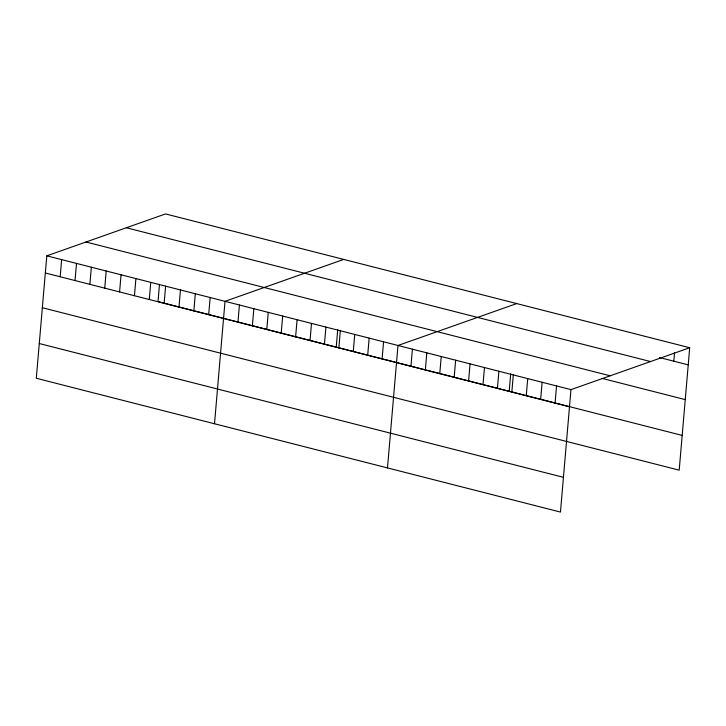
<?xml version="1.0" encoding="UTF-8"?>
<svg xmlns="http://www.w3.org/2000/svg" width="726" height="726" viewBox="0 0 726 726"><rect width="100%" height="100%" fill="white"/><g stroke="black" fill="none" stroke-linecap="round" stroke-linejoin="round"><path stroke-width="1.09" d="M689.7 347.736L165.537 213.925L46.8 255.833L36.3 378.264L560.463 512.075L570.963 389.635L689.7 347.736L679.2 470.167L42.344 307.724M60.176 276.76L61.646 259.627M75.032 280.554L76.502 263.411M89.879 284.347L91.349 267.204M104.735 288.14L106.205 270.998M119.581 291.925L121.051 274.791M134.437 295.718L135.907 278.575M149.284 299.511L150.754 282.369M159.502 284.256L158.014 301.617L682.186 435.418M164.14 303.305L165.61 286.162M178.986 307.089L180.456 289.955M193.842 310.882L195.312 293.74M208.689 314.676L210.159 297.533M214.515 423.766L225.015 301.326L343.752 259.418M237.956 322.144L239.426 305.002M252.376 325.829L253.846 308.686M266.787 329.504L268.257 312.361M281.198 333.189L282.668 316.046M295.618 336.864L297.088 319.721M310.029 340.548L311.499 323.406M324.449 344.224L325.92 327.081M336.229 347.11L337.717 329.749M338.86 347.908L340.331 330.766M353.272 351.584L354.742 334.441M367.692 355.259L369.162 338.125M382.103 358.943L383.573 341.801M387.493 467.916L397.984 345.485L516.721 303.577M410.934 366.303L412.404 349.161M425.345 369.979L426.815 352.845M439.765 373.663L441.236 356.52M454.177 377.339L455.647 360.205M468.588 381.023L470.058 363.88M483.008 384.698L484.478 367.565M497.419 388.383L498.889 371.24M509.207 391.269L510.696 373.908M511.839 392.058L513.309 374.915M526.25 395.743L527.72 378.6M540.661 399.418L542.131 382.275M555.081 403.102L556.552 385.96M673.819 361.194L674.554 352.618M659.399 357.51L688.23 364.869M126.351 227.755L650.514 361.557M85.977 242.003L610.149 375.805M601.854 378.328L685.253 399.618M46.8 255.833L570.963 389.635M45.33 272.976L569.493 406.778M39.277 343.525L563.449 477.327"/></g></svg>
